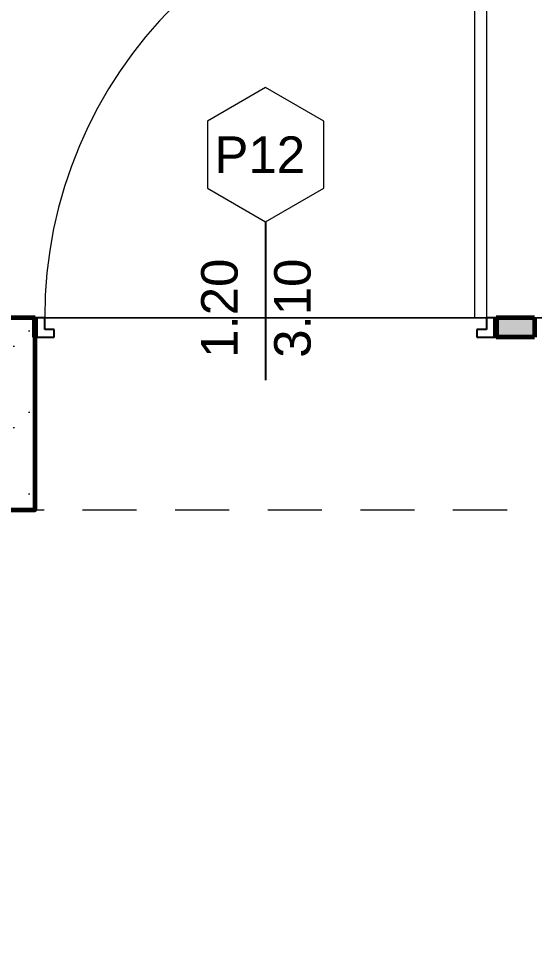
# Model space of a CAD drawing. Header units: inches. Extents: x -19 to 5698, y -728 to 92.
# Drawn here: x 116.627 to 117.97, y 15.776 to 18.18 of the extents above; entities that cross this region are included whole.
import ezdxf

# ---------------------------------------------------------------- set-up
doc = ezdxf.new("R2010")
doc.units = ezdxf.units.IN
doc.header["$MEASUREMENT"] = 0
doc.linetypes.add('HIDDEN', pattern=[0.375, 0.25, -0.125])
doc.linetypes.add('Hidden Line', pattern=[0.195611, 0.141111, -0.0545])
doc.layers.add('00 conduct tomacorr', color=120, linetype='HIDDEN', lineweight=30)
for name, color, linetype in [('02 _ ARQ _ ALB _ Muros Interiores', 7, 'Continuous'), ('02 _ ARQ _ ZON _ Espacio.3D', 7, 'Continuous'), ('08 _ STR _ EXT _ 06 Columnas', 7, 'Continuous'), ('08 _ STR _ EXT _ 09 Vigas', 251, 'Continuous'), ('Acabado - Muros', 7, 'Continuous')]:
    doc.layers.add(name, color=color, linetype=linetype)
doc.styles.add('Estilo_Generado_4', font='swisse.ttf')

msp = doc.modelspace()

# ---------------------------------------------------------------- hatches: boundary and pattern name
at = {"layer": '08 _ STR _ EXT _ 06 Columnas', "linetype": 'Continuous', "lineweight": 9}
h = msp.add_hatch(dxfattribs=at)
h.set_pattern_fill('HORMIGÓN_EN_MASA_0002', style=0, pattern_type=2)
h.set_pattern_definition([(0, (92.5, 6e-09), (0, 0.3897114), [0.024375, -0.200625]), (0, (92.6125, 0.19486), (0, 0.3897114), [0.024375, -0.200625]), (60, (92.5, 6e-09), (-0.3375, 0.1948557), [0.024375, -0.200625]), (60, (92.725, 6e-09), (-0.3375, 0.1948557), [0.024375, -0.200625]), (120, (92.5244, 6e-09), (0.3375, 0.1948557), [0.024375, -0.200625]), (120, (92.7494, 6e-09), (0.3375, 0.1948557), [0.024375, -0.200625]), (0, (92.500015, 0.0375), (0, 0.075), [0, -0.075, 0, -0.1125]), (45, (92.537515, 0.0375), (-0.053033, 0.053033), [0, -0.05625, 0, -0.09375])])
h.paths.add_polyline_path([(116.67, 17.4), (115.57, 17.4), (115.57, 16.2998), (116.07, 16.2999), (116.07, 16.9), (116.67, 16.9001)])
at = {"layer": 'Acabado - Muros', "linetype": 'Continuous', "lineweight": 0}
msp.add_hatch(color=254, dxfattribs=at).paths.add_polyline_path([(117.97, 17.4), (117.87, 17.4), (117.87, 17.35), (117.97, 17.35)])

# ---------------------------------------------------------------- linework, layer by layer
at = {"layer": '00 conduct tomacorr'}
msp.add_arc((126.0074, 37.7268, 0.0004), 20.3315, 230.69659, 268.75855, dxfattribs=at)
at = {"layer": '02 _ ARQ _ ALB _ Muros Interiores', "color": 165, "linetype": 'Continuous', "lineweight": 15}
for p, q in [((117.815, 17.4), (117.815, 18.55)), ((117.845, 18.55), (117.845, 17.4)), ((117.845, 17.4), (117.815, 17.4))]:
    msp.add_line(p, q, dxfattribs=at)
at = {"layer": '02 _ ARQ _ ALB _ Muros Interiores', "color": 152, "linetype": 'Continuous', "lineweight": 25}
msp.add_line((117.27, 17.65), (117.27, 17.2375), dxfattribs=at)
at = {"layer": '02 _ ARQ _ ALB _ Muros Interiores', "color": 7, "linetype": 'Continuous', "lineweight": 80}
for p, q in [((116.67, 17.35), (116.67, 17.4)), ((116.67, 17.35), (116.67, 17.4)), ((116.67, 17.35), (116.67, 17.4)), ((117.87, 17.35), (117.87, 17.4)), ((117.87, 17.35), (117.87, 17.4)), ((117.87, 17.35), (117.87, 17.4))]:
    msp.add_line(p, q, dxfattribs=at)
at = {"layer": '02 _ ARQ _ ALB _ Muros Interiores', "color": 165, "linetype": 'Continuous', "lineweight": 25}
for p, q in [((116.695, 17.4), (116.67, 17.4)), ((116.67, 17.4), (116.67, 17.35)), ((116.695, 17.37), (116.695, 17.4)), ((117.87, 17.4), (117.845, 17.4)), ((117.845, 17.4), (117.845, 17.37)), ((117.87, 17.35), (117.87, 17.4)), ((116.72, 17.37), (116.695, 17.37)), ((116.72, 17.35), (116.72, 17.37)), ((117.845, 17.37), (117.82, 17.37)), ((117.82, 17.37), (117.82, 17.35)), ((116.67, 17.35), (116.72, 17.35)), ((117.82, 17.35), (117.87, 17.35))]:
    msp.add_line(p, q, dxfattribs=at)
at = {"layer": '02 _ ARQ _ ALB _ Muros Interiores', "color": 251, "linetype": 'Continuous', "lineweight": 13, "flags": 128}
msp.add_lwpolyline([(117.27, 18), (117.1184, 17.9125), (117.1184, 17.7375), (117.27, 17.65), (117.4215, 17.7375), (117.4215, 17.9125)], close=True, dxfattribs=at)
at = {"layer": '02 _ ARQ _ ALB _ Muros Interiores', "color": 165, "linetype": 'Continuous', "lineweight": 15}
msp.add_arc((117.845, 17.4), 1.15, 90, 180, dxfattribs=at)
at = {"layer": '02 _ ARQ _ ZON _ Espacio.3D', "color": 254, "linetype": 'Continuous', "lineweight": 0, "flags": 128}
msp.add_lwpolyline([(112.57, 29.7), (112.57, 17.4), (137.07, 17.4)], dxfattribs=at)
msp.add_lwpolyline([(104.8201, 17.35), (104.8201, 6.45), (117.6487, 6.4499), (117.6487, 7.7), (117.7931, 7.7), (117.793, 6.45), (122.1232, 6.45), (122.1232, 7.7), (122.57, 7.7), (122.57, 16.9), (122.57, 17.4), (116.67, 17.4), (116.67, 16.9), (116.07, 16.9), (116.07, 16.2999), (115.57, 16.2999), (115.57, 17.4), (112.57, 17.4), (112.57, 16.0999), (108.57, 16.0998), (108.57, 17.35)], close=True, dxfattribs=at)
at = {"layer": '08 _ STR _ EXT _ 06 Columnas', "color": 7, "linetype": 'Continuous', "lineweight": 60, "flags": 128}
msp.add_lwpolyline([(116.67, 17.4), (115.57, 17.4), (115.57, 16.2998), (116.07, 16.2999), (116.07, 16.9), (116.67, 16.9001)], close=True, dxfattribs=at)
at = {"layer": '08 _ STR _ EXT _ 09 Vigas', "color": 251, "linetype": 'Hidden Line', "lineweight": 13, "true_color": 0x636466}
for p, q in [((102.07, 17.4), (122.57, 17.4)), ((116.07, 16.9), (122.57, 16.9))]:
    msp.add_line(p, q, dxfattribs=at)
at = {"layer": 'Acabado - Muros', "color": 7, "linetype": 'Continuous', "lineweight": 60}
for p, q in [((117.97, 17.4), (117.87, 17.4)), ((117.87, 17.4), (117.87, 17.35)), ((117.97, 17.4), (117.97, 17.35)), ((117.97, 17.35), (117.87, 17.35))]:
    msp.add_line(p, q, dxfattribs=at)

# ---------------------------------------------------------------- texts
at = {"layer": '02 _ ARQ _ ALB _ Muros Interiores', "color": 5, "lineweight": 25, "insert": (117.1367, 17.7775), "char_height": 0.095, "attachment_point": 7, "style": 'Estilo_Generado_4'}
msp.add_mtext('\\A1;{\\pql;\\pt0;\\fSwis721 Ex BT|b0|i0|c0|p34;P12\\fSwis721 Ex BT|b0|i0|c0|p34;\\fSwis721 Ex BT|b0|i0|c0|p34;\\fSwis721 Ex BT|b0|i0|c0|p34;}', dxfattribs=at)
at = {"layer": '02 _ ARQ _ ALB _ Muros Interiores', "color": 5, "lineweight": 25, "char_height": 0.095, "attachment_point": 7, "rotation": 90, "style": 'Estilo_Generado_4'}
for s, insert in [('\\A1;{\\pql;\\pt0;\\fSwis721 Ex BT|b0|i0|c0|p34;1.20\\fSwis721 Ex BT|b0|i0|c0|p34;\\A1{\\H.66x;\\S^  ;}\\fSwis721 Ex BT|b0|i0|c0|p34;\\fSwis721 Ex BT|b0|i0|c0|p34;}', (117.225, 17.296)), ('\\A1;{\\pql;\\pt0;\\fSwis721 Ex BT|b0|i0|c0|p34;3.10\\fSwis721 Ex BT|b0|i0|c0|p34;\\A1{\\H.66x;\\S^  ;}\\fSwis721 Ex BT|b0|i0|c0|p34;\\fSwis721 Ex BT|b0|i0|c0|p34;}', (117.415, 17.296))]:
    msp.add_mtext(s, dxfattribs=dict(at, insert=insert))

doc.saveas('drawing.dxf')
